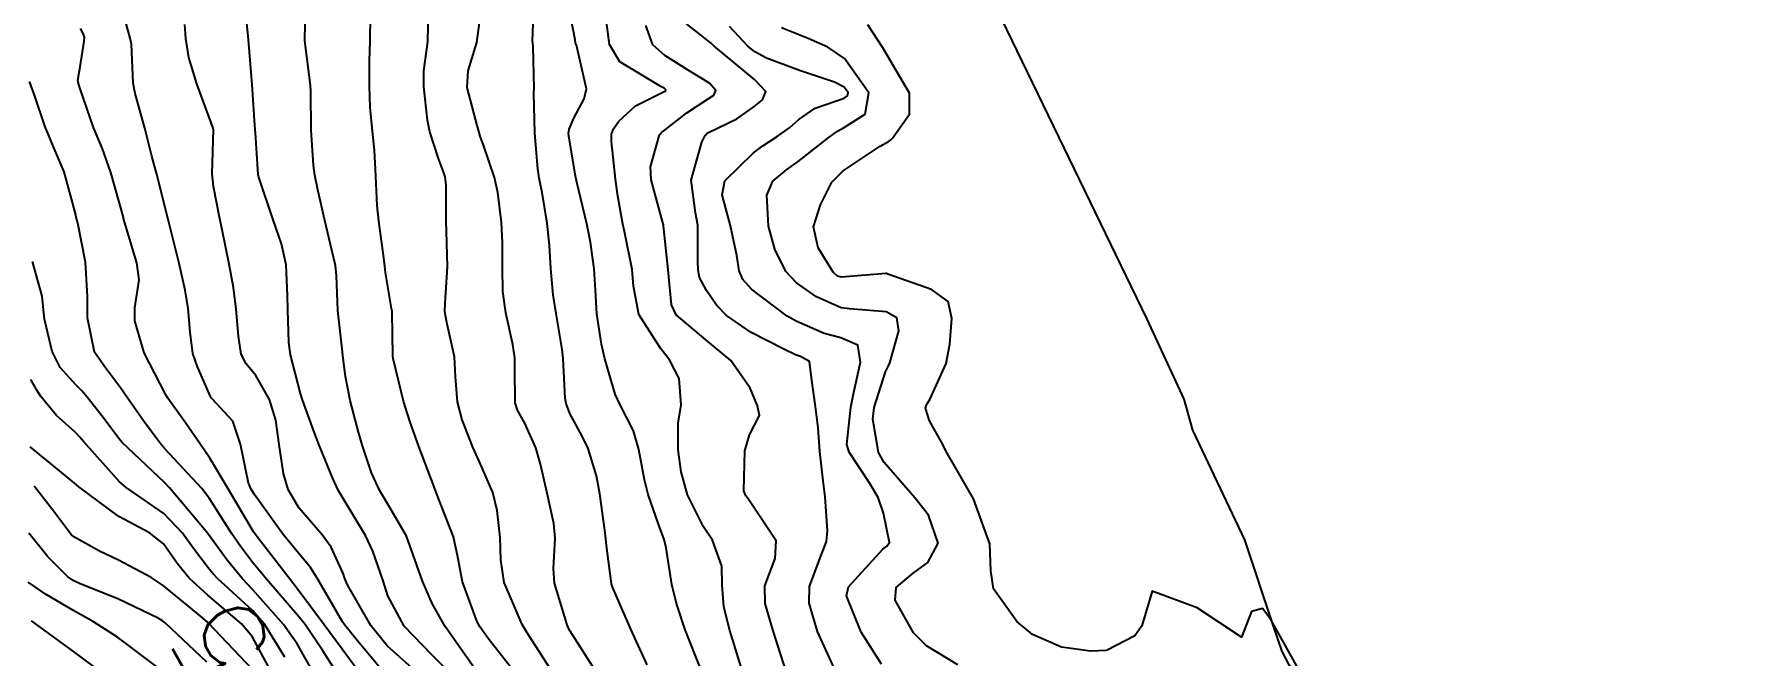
# Model space of a CAD drawing. Header units: metres. Extents: x 318500 to 325275, y 7408834 to 7428799.
# Drawn here: x 322217.8 to 322294.1, y 7422762.3 to 7422789.9 of the extents above; entities that cross this region are included whole.
import ezdxf
from ezdxf.enums import TextEntityAlignment as Align

# ---------------------------------------------------------------- set-up
doc = ezdxf.new("R2010")
doc.units = ezdxf.units.M
doc.header["$MEASUREMENT"] = 0
for name, color, linetype in [('Area', 45, 'Continuous'), ('Cotas', 45, 'Continuous'), ('Curvas de Nivel 1m', 11, 'Continuous'), ('Curvas de Nivel 5m', 15, 'Continuous'), ('Vias Primárias', 230, 'Continuous')]:
    doc.layers.add(name, color=color, linetype=linetype)
doc.styles.add('Style-STANDARD', font='STANDARD.shx')

msp = doc.modelspace()

# ---------------------------------------------------------------- linework, layer by layer
at = {"layer": 'Area'}
msp.add_lwpolyline([(322260.551, 7422791.061), (322267.256, 7422777.23), (322268.906, 7422773.666), (322269.292, 7422772.282), (322271.6, 7422767.401), (322272.876, 7422763.561), (322273.268, 7422762.441), (322280.777, 7422748.148), (322282.698, 7422743.36), (322288.159, 7422732.609), (322290.63, 7422726.766), (322291.173, 7422725.746), (322291.821, 7422724.8), (322293.496, 7422721.291), (322294.814, 7422718.4), (322296.627, 7422713.848), (322300.514, 7422706.424)], dxfattribs=at)
at = {"layer": 'Curvas de Nivel 1m', "flags": 128}
for points, elevation in [([(322237.441, 7422761.57), (322236.045, 7422763.551), (322235.485, 7422764.542), (322235.036, 7422765.565), (322234.787, 7422766.287), (322234.321, 7422767.572), (322233.54, 7422768.92), (322233.14, 7422769.586), (322232.771, 7422770.383), (322232.362, 7422771.598), (322232.185, 7422772.2), (322231.822, 7422773.607), (322231.616, 7422774.682), (322231.492, 7422775.612), (322231.474, 7422775.77), (322231.261, 7422777.616), (322231.209, 7422779.151), (322231.165, 7422779.618), (322231.006, 7422780.304), (322230.693, 7422781.625), (322230.383, 7422782.977), (322230.246, 7422783.632), (322230.187, 7422784.076), (322230.087, 7422785.635), (322230.069, 7422787.353), (322230.051, 7422787.636), (322229.818, 7422789.488), (322229.795, 7422789.64), (322229.796, 7422789.664), (322229.84, 7422791.64)], 783), ([(322242.801, 7422761.46), (322241.599, 7422763.347), (322241.531, 7422763.479), (322241.472, 7422763.621), (322240.909, 7422765.486), (322240.863, 7422766.13), (322240.936, 7422767.486), (322240.876, 7422768.141), (322240.581, 7422769.49), (322240.289, 7422770.773), (322240.08, 7422771.495), (322239.591, 7422772.602), (322239.265, 7422773.173), (322239.157, 7422773.507), (322239.144, 7422775.029), (322239.138, 7422775.507), (322239.054, 7422776.094), (322238.744, 7422777.514), (322238.615, 7422778.461), (322238.595, 7422779.516), (322238.595, 7422780.618), (322238.546, 7422781.522), (322238.392, 7422782.861), (322238.244, 7422783.525), (322237.754, 7422784.973), (322237.599, 7422785.373), (322237.549, 7422785.533), (322237.459, 7422785.84), (322237.022, 7422787.542), (322237.071, 7422788.271), (322237.445, 7422789.536), (322237.698, 7422791.391)], 786), ([(322245.027, 7422761.845), (322244.304, 7422763.437), (322243.497, 7422765.268), (322243.446, 7422765.451), (322243.224, 7422767.162), (322243.19, 7422767.455), (322243.141, 7422767.84), (322242.92, 7422769.459), (322242.771, 7422770.252), (322242.403, 7422771.468), (322242.136, 7422772.022), (322241.595, 7422773.029), (322241.42, 7422773.482), (322241.38, 7422773.706), (322241.291, 7422775.483), (322241.245, 7422775.874), (322240.977, 7422777.487), (322240.851, 7422778.305), (322240.742, 7422779.489), (322240.682, 7422780.508), (322240.582, 7422781.497), (322240.36, 7422782.871), (322240.228, 7422783.503), (322240.162, 7422783.921), (322240.037, 7422785.506), (322239.993, 7422787.301), (322239.998, 7422787.507), (322239.962, 7422789.364), (322239.939, 7422789.508), (322239.929, 7422789.616), (322240.007, 7422791.507)], 787), ([(322236.185, 7422761.549), (322235.451, 7422762.292), (322234.223, 7422763.572), (322233.49, 7422764.913), (322233.284, 7422765.583), (322232.831, 7422766.908), (322232.505, 7422767.595), (322231.543, 7422769.168), (322231.277, 7422769.614), (322231.042, 7422770.134), (322230.436, 7422771.627), (322230.204, 7422772.249), (322229.698, 7422773.639), (322229.604, 7422773.924), (322229.164, 7422775.645), (322229.091, 7422776.193), (322229.048, 7422777.646), (322229.034, 7422778.278), (322228.974, 7422779.647), (322228.76, 7422780.584), (322228.386, 7422781.653), (322227.739, 7422783.596), (322227.727, 7422783.66), (322227.61, 7422785.514), (322227.593, 7422785.663), (322227.57, 7422785.856), (322227.461, 7422787.665), (322227.434, 7422788.027), (322227.288, 7422789.668), (322227.154, 7422790.991)], 782), ([(322239.135, 7422761.505), (322237.96, 7422763.025), (322237.599, 7422763.528), (322237.473, 7422763.761), (322236.82, 7422765.54), (322236.608, 7422766.641), (322236.41, 7422767.547), (322235.673, 7422769.433), (322235.627, 7422769.559), (322235.553, 7422769.764), (322234.871, 7422771.567), (322234.473, 7422772.69), (322234.196, 7422773.574), (322233.733, 7422775.474), (322233.719, 7422775.579), (322233.685, 7422777.554), (322233.683, 7422777.58), (322233.661, 7422777.699), (322233.39, 7422779.297), (322233.36, 7422779.585), (322233.318, 7422779.953), (322233.096, 7422781.589), (322233.025, 7422782.286), (322232.959, 7422783.592), (322232.904, 7422784.746), (322232.816, 7422785.594), (322232.712, 7422786.66), (322232.682, 7422787.597), (322232.678, 7422788.726), (322232.702, 7422789.601), (322232.723, 7422790.709)], 784), ([(322247.443, 7422761.581), (322246.724, 7422763.407), (322246.328, 7422764.571), (322246.128, 7422765.414), (322245.875, 7422767.058), (322245.781, 7422767.417), (322245.53, 7422768.101), (322245.072, 7422769.427), (322244.912, 7422770.078), (322244.659, 7422771.434), (322244.415, 7422772.264), (322243.81, 7422773.447), (322243.607, 7422773.894), (322243.14, 7422775.457), (322242.992, 7422776.108), (322242.786, 7422777.463), (322242.724, 7422778.517), (322242.669, 7422779.465), (322242.511, 7422780.655), (322242.343, 7422781.471), (322241.893, 7422783.322), (322241.864, 7422783.478), (322241.847, 7422783.585), (322241.747, 7422784.142), (322241.555, 7422785.281), (322241.534, 7422785.483), (322241.558, 7422785.688), (322241.77, 7422786.173), (322242.227, 7422787.03), (322242.332, 7422787.472), (322241.878, 7422789.42), (322241.854, 7422789.479), (322241.847, 7422789.506), (322241.822, 7422789.65), (322241.535, 7422791.183)], 788), ([(322249.271, 7422761.545), (322248.705, 7422763.381), (322248.444, 7422764.427), (322248.361, 7422765.387), (322248.353, 7422766.232), (322247.932, 7422767.394), (322247.529, 7422767.983), (322246.818, 7422769.407), (322246.545, 7422770.43), (322246.412, 7422771.412), (322246.401, 7422772.603), (322246.546, 7422773.411), (322246.45, 7422774.585), (322246.016, 7422775.424), (322245.637, 7422775.905), (322244.662, 7422777.44), (322244.416, 7422778.699), (322244.363, 7422779.443), (322244.018, 7422781.134), (322243.95, 7422781.448), (322243.729, 7422782.701), (322243.624, 7422783.452), (322243.44, 7422785.138), (322243.441, 7422785.455), (322243.524, 7422785.694), (322243.769, 7422786.044), (322244.503, 7422786.719), (322245.789, 7422787.352), (322245.838, 7422787.38), (322245.863, 7422787.429), (322245.791, 7422787.503), (322245.643, 7422787.581), (322243.808, 7422788.674), (322243.347, 7422789.457), (322243.171, 7422790.798)], 789), ([(322232.163, 7422761.599), (322231.454, 7422762.546), (322230.66, 7422763.622), (322229.493, 7422765.204), (322229.148, 7422765.644), (322227.822, 7422767.352), (322227.594, 7422767.659), (322227.522, 7422767.766), (322226.392, 7422769.677), (322225.57, 7422771.045), (322225.132, 7422771.697), (322224.492, 7422772.61), (322223.71, 7422773.718), (322223.667, 7422773.785), (322223.603, 7422773.894), (322222.653, 7422775.73), (322222.231, 7422777.154), (322222.244, 7422777.734), (322222.427, 7422778.978), (322222.332, 7422779.733), (322221.738, 7422781.711), (322221.73, 7422781.74), (322221.711, 7422781.81), (322221.173, 7422783.749), (322220.796, 7422784.8), (322220.401, 7422785.76), (322219.786, 7422787.523), (322219.71, 7422787.771), (322219.703, 7422787.86), (322219.8, 7422788.457), (322219.987, 7422789.598), (322219.992, 7422789.767), (322219.956, 7422789.903), (322219.824, 7422790.164)], 779), ([(322234.717, 7422761.567), (322233.457, 7422762.698), (322232.731, 7422763.591), (322231.704, 7422765.4), (322231.616, 7422765.608), (322231.586, 7422765.694), (322231.503, 7422765.907), (322230.972, 7422767.075), (322230.567, 7422767.624), (322229.538, 7422768.832), (322229.065, 7422769.645), (322228.844, 7422770.364), (322228.658, 7422771.649), (322228.505, 7422772.737), (322228.228, 7422773.654), (322227.616, 7422774.723), (322227.195, 7422775.237), (322226.971, 7422775.67), (322226.845, 7422776.469), (322226.748, 7422777.674), (322226.633, 7422778.639), (322226.44, 7422779.679), (322226.112, 7422781.276), (322226.025, 7422781.685), (322225.732, 7422783.133), (322225.674, 7422783.691), (322225.731, 7422785.662), (322225.729, 7422785.69), (322225.717, 7422785.734), (322224.998, 7422787.702), (322224.643, 7422788.872), (322224.501, 7422789.71), (322224.46, 7422790.344)], 781), ([(322253.443, 7422761.505), (322252.609, 7422763.329), (322252.234, 7422764.587), (322252.244, 7422765.333), (322252.673, 7422766.49), (322253.009, 7422767.328), (322253.052, 7422767.802), (322252.941, 7422769.329), (322252.86, 7422770.032), (322252.707, 7422771.333), (322252.642, 7422772.385), (322252.515, 7422773.336), (322252.343, 7422774.616), (322252.253, 7422775.341), (322251.849, 7422775.563), (322251.634, 7422775.645), (322251.107, 7422775.887), (322249.649, 7422776.639), (322248.561, 7422777.386), (322248.12, 7422777.848), (322247.671, 7422778.51), (322247.361, 7422779.089), (322247.293, 7422779.406), (322247.283, 7422779.809), (322247.282, 7422781.406), (322247.172, 7422781.954), (322246.981, 7422783.411), (322247.461, 7422785.108), (322247.607, 7422785.402), (322247.68, 7422785.483), (322247.762, 7422785.531), (322249.017, 7422786.135), (322249.78, 7422786.674), (322250.16, 7422786.99), (322250.302, 7422787.365), (322249.798, 7422787.886), (322247.994, 7422789.397), (322247.908, 7422789.485), (322247.822, 7422789.554), (322246.778, 7422790.364)], 791), ([(322255.449, 7422761.882), (322254.553, 7422763.304), (322253.889, 7422764.919), (322253.98, 7422765.313), (322255.517, 7422766.994), (322255.685, 7422767.122), (322255.811, 7422767.287), (322255.54, 7422768.593), (322255.3, 7422769.294), (322254.94, 7422769.919), (322254.008, 7422771.314), (322253.918, 7422771.65), (322254.084, 7422773.313), (322254.202, 7422773.904), (322254.515, 7422775.307), (322254.396, 7422776.064), (322253.646, 7422776.397), (322252.906, 7422776.588), (322251.657, 7422777.132), (322251.257, 7422777.354), (322249.672, 7422778.564), (322249.291, 7422778.991), (322249.117, 7422779.378), (322249.013, 7422780.057), (322248.743, 7422781.385), (322248.363, 7422782.758), (322248.487, 7422783.389), (322249.753, 7422784.629), (322250.18, 7422784.942), (322250.818, 7422785.359), (322251.368, 7422785.752), (322251.771, 7422786.109), (322252.505, 7422786.613), (322253.786, 7422787.068), (322253.946, 7422787.159), (322253.972, 7422787.317), (322253.793, 7422787.546), (322253.355, 7422787.768), (322251.804, 7422788.296), (322250.331, 7422788.846), (322249.816, 7422789.122), (322249.514, 7422789.375), (322248.698, 7422790.257)], 792), ([(322258.849, 7422761.849), (322257.461, 7422762.693), (322256.876, 7422763.276), (322256.054, 7422764.722), (322256.101, 7422765.284), (322256.857, 7422765.926), (322257.511, 7422766.404), (322257.968, 7422767.263), (322257.538, 7422768.5), (322256.941, 7422769.276), (322255.573, 7422770.852), (322255.321, 7422771.294), (322255.07, 7422772.774), (322255.128, 7422773.297), (322255.624, 7422774.884), (322255.759, 7422775.158), (322255.83, 7422775.288), (322256.222, 7422776.713), (322256.133, 7422777.285), (322255.663, 7422777.552), (322254.03, 7422777.681), (322253.664, 7422777.737), (322252.559, 7422778.227), (322251.675, 7422778.846), (322251.2, 7422779.355), (322250.712, 7422780.343), (322250.421, 7422781.363), (322250.35, 7422782.745), (322250.626, 7422783.361), (322251.224, 7422783.876), (322251.749, 7422784.248), (322253.122, 7422785.33), (322253.49, 7422785.599), (322253.766, 7422785.736), (322254.725, 7422786.357), (322254.893, 7422787.303), (322253.813, 7422788.82), (322253.073, 7422789.331), (322252.197, 7422789.718), (322251.825, 7422789.859), (322251, 7422790.186)], 793), ([(322275.11, 7422759.66), (322272.766, 7422763.861), (322272.396, 7422764.36), (322271.915, 7422764.222), (322271.47, 7422763.08), (322269.489, 7422764.385), (322267.5, 7422765.13), (322267.033, 7422763.581), (322266.723, 7422763.141), (322265.463, 7422762.481), (322264.745, 7422762.457), (322263.462, 7422762.636), (322262.167, 7422763.203), (322261.479, 7422763.781), (322260.438, 7422765.226), (322260.313, 7422766.032), (322260.265, 7422767.229), (322259.55, 7422769.24), (322258.367, 7422771.258), (322258.105, 7422771.782), (322257.594, 7422772.703), (322257.403, 7422773.272), (322257.454, 7422773.419), (322257.606, 7422773.655), (322258.331, 7422775.259), (322258.495, 7422776.109), (322258.589, 7422777.256), (322258.425, 7422778.016), (322257.673, 7422778.542), (322255.739, 7422779.23), (322255.68, 7422779.253), (322255.647, 7422779.258), (322253.678, 7422779.102), (322253.503, 7422779.148), (322253.306, 7422779.326), (322252.635, 7422780.397), (322252.429, 7422781.339), (322252.74, 7422782.319), (322253.246, 7422783.327), (322253.745, 7422783.835), (322255.392, 7422784.931), (322255.758, 7422785.13), (322255.858, 7422785.19), (322255.943, 7422785.288), (322256.704, 7422786.353), (322256.697, 7422787.281), (322255.813, 7422788.798), (322255.517, 7422789.295), (322254.844, 7422790.318)], 794), ([(322231.149, 7422761.614), (322230.602, 7422762.473), (322229.81, 7422763.635), (322229.476, 7422764.057), (322228.094, 7422765.654), (322227.507, 7422766.369), (322226.95, 7422767.104), (322226.557, 7422767.674), (322225.544, 7422769.264), (322225.216, 7422769.695), (322223.576, 7422771.464), (322223.352, 7422771.722), (322222.617, 7422772.702), (322221.897, 7422773.737), (322221.607, 7422774.177), (322220.926, 7422775.057), (322220.45, 7422775.758), (322220.134, 7422777.281), (322220.126, 7422777.763), (322220.131, 7422778.229), (322220.048, 7422779.764), (322219.706, 7422781.494), (322219.635, 7422781.771), (322219.617, 7422781.866), (322219.089, 7422783.78), (322218.689, 7422784.725), (322218.246, 7422785.793), (322217.781, 7422787.199), (322217.559, 7422787.802)], 778), ([(322230.108, 7422761.63), (322229.457, 7422762.78), (322228.845, 7422763.646), (322227.493, 7422765.183), (322227.031, 7422765.667), (322226.341, 7422766.51), (322225.52, 7422767.644), (322225.501, 7422767.671), (322225.485, 7422767.691), (322225.263, 7422767.955), (322223.783, 7422769.717), (322223.554, 7422769.96), (322221.68, 7422771.739), (322221.581, 7422771.85), (322220.765, 7422772.926), (322220.124, 7422773.762), (322219.882, 7422774.044), (322219.608, 7422774.309), (322218.912, 7422775.074), (322218.563, 7422775.786), (322218.221, 7422777.222), (322218.165, 7422777.792), (322218.115, 7422778.244), (322217.68, 7422779.8)], 777), ([(322228.904, 7422762.189), (322228.002, 7422763.655), (322227.479, 7422764.257), (322225.917, 7422765.684), (322225.718, 7422765.902), (322225.505, 7422766.169), (322224.84, 7422767.027), (322224.354, 7422767.707), (322223.533, 7422768.577), (322221.859, 7422769.737), (322221.554, 7422769.987), (322219.972, 7422771.764), (322219.793, 7422771.978), (322219.584, 7422772.193), (322218.75, 7422772.941), (322218.054, 7422773.793), (322217.876, 7422774.068), (322217.611, 7422774.54)], 776), ([(322227.454, 7422761.646), (322225.524, 7422763.689), (322225.471, 7422763.74), (322225.146, 7422764.024), (322223.495, 7422765.37), (322222.963, 7422765.725), (322221.508, 7422766.498), (322220.669, 7422766.91), (322219.518, 7422767.547), (322219.398, 7422767.651), (322219.297, 7422767.773), (322218.586, 7422768.732), (322217.756, 7422769.797)], 774), ([(322225.444, 7422761.964), (322223.583, 7422763.718), (322223.471, 7422763.807), (322223.269, 7422763.926), (322221.486, 7422764.79), (322219.807, 7422765.453), (322219.497, 7422765.594), (322219.241, 7422765.774), (322218.37, 7422766.649), (322217.519, 7422767.7)], 773), ([(322223.258, 7422761.722), (322221.46, 7422763.074), (322220.396, 7422763.756), (322219.478, 7422764.273), (322218.296, 7422764.979), (322217.496, 7422765.521)], 772), ([(322220.432, 7422761.755), (322219.451, 7422762.488), (322217.642, 7422763.797)], 771)]:
    msp.add_lwpolyline(points, dxfattribs=dict(at, elevation=elevation))
at = {"layer": 'Curvas de Nivel 5m', "flags": 128}
for points, elevation in [([(322233.262, 7422761.583), (322232.139, 7422762.92), (322231.576, 7422763.608), (322231.472, 7422763.761), (322230.389, 7422765.627), (322230.045, 7422766.172), (322229.512, 7422766.816), (322228.838, 7422767.647), (322227.547, 7422769.441), (322227.411, 7422769.662), (322227.288, 7422769.93), (322226.935, 7422771.67), (322226.601, 7422772.686), (322225.677, 7422773.689), (322225.638, 7422773.726), (322225.601, 7422773.789), (322225.03, 7422775.108), (322224.817, 7422775.702), (322224.705, 7422776.643), (322224.615, 7422777.706), (322224.478, 7422778.518), (322224.205, 7422779.712), (322223.71, 7422781.72), (322223.196, 7422783.725), (322222.992, 7422784.483), (322222.688, 7422785.731), (322222.251, 7422787.267), (322222.157, 7422787.736), (322222.085, 7422789.468), (322222.034, 7422789.738), (322221.828, 7422790.493)], 780), ([(322240.838, 7422761.486), (322239.691, 7422763.274), (322239.551, 7422763.499), (322239.472, 7422763.64), (322238.662, 7422765.513), (322238.516, 7422766.52), (322238.485, 7422767.516), (322238.349, 7422768.707), (322238.156, 7422769.521), (322237.57, 7422770.88), (322237.272, 7422771.535), (322236.805, 7422772.755), (322236.584, 7422773.545), (322236.506, 7422774.657), (322236.453, 7422775.548), (322236.122, 7422777.084), (322236.035, 7422777.554), (322236.043, 7422777.933), (322236.153, 7422779.553), (322236.108, 7422781.15), (322236.09, 7422781.554), (322236.093, 7422783.196), (322236.043, 7422783.555), (322235.971, 7422783.785), (322235.748, 7422784.372), (322235.359, 7422785.564), (322235.255, 7422786.078), (322235.09, 7422787.567), (322235.098, 7422788.273), (322235.268, 7422789.568), (322235.305, 7422791.038)], 785), ([(322251.197, 7422761.59), (322250.629, 7422763.353), (322250.276, 7422764.57), (322250.267, 7422765.358), (322250.728, 7422766.574), (322250.764, 7422767.358), (322249.547, 7422769.188), (322249.413, 7422769.372), (322249.334, 7422769.593), (322249.366, 7422771.373), (322249.587, 7422772.081), (322250.02, 7422772.942), (322249.939, 7422773.367), (322249.612, 7422774.154), (322248.75, 7422775.383), (322247.644, 7422776.303), (322246.318, 7422777.42), (322246.107, 7422777.866), (322245.958, 7422779.426), (322245.761, 7422781.377), (322245.749, 7422781.429), (322245.712, 7422781.579), (322245.202, 7422783.435), (322245.171, 7422784.011), (322245.583, 7422785.432), (322245.659, 7422785.534), (322245.763, 7422785.614), (322246.787, 7422786.403), (322247.785, 7422787.067), (322247.99, 7422787.194), (322248.086, 7422787.396), (322247.795, 7422787.724), (322246.976, 7422788.238), (322245.813, 7422788.953), (322245.274, 7422789.435), (322244.97, 7422790.297)], 790), ([(322228.247, 7422761.652), (322227.462, 7422763.108), (322226.983, 7422763.667), (322225.489, 7422764.944), (322224.65, 7422765.703), (322224.134, 7422766.338), (322223.515, 7422767.226), (322222.895, 7422767.726), (322221.531, 7422768.447), (322219.747, 7422769.767), (322219.552, 7422769.932), (322218.796, 7422770.547), (322217.576, 7422771.548)], 775)]:
    msp.add_lwpolyline(points, dxfattribs=dict(at, elevation=elevation))
at = {"layer": 'Vias Primárias'}
for points in [[(323715.644, 7420145.548, 0), (323709.04, 7420132.939)], [(323831.088, 7420001.787, 0), (323833.844, 7420008.443, 0.220888)]]:
    msp.add_lwpolyline(points, format="xyb", dxfattribs=at)

# ---------------------------------------------------------------- texts
at = {"layer": 'Cotas', "style": 'Style-STANDARD'}
msp.add_text('775', height=4, rotation=119.7328, dxfattribs=at).set_placement((322227.588, 7422760.153, 775), align=Align.MIDDLE_CENTER)

doc.saveas('drawing.dxf')
